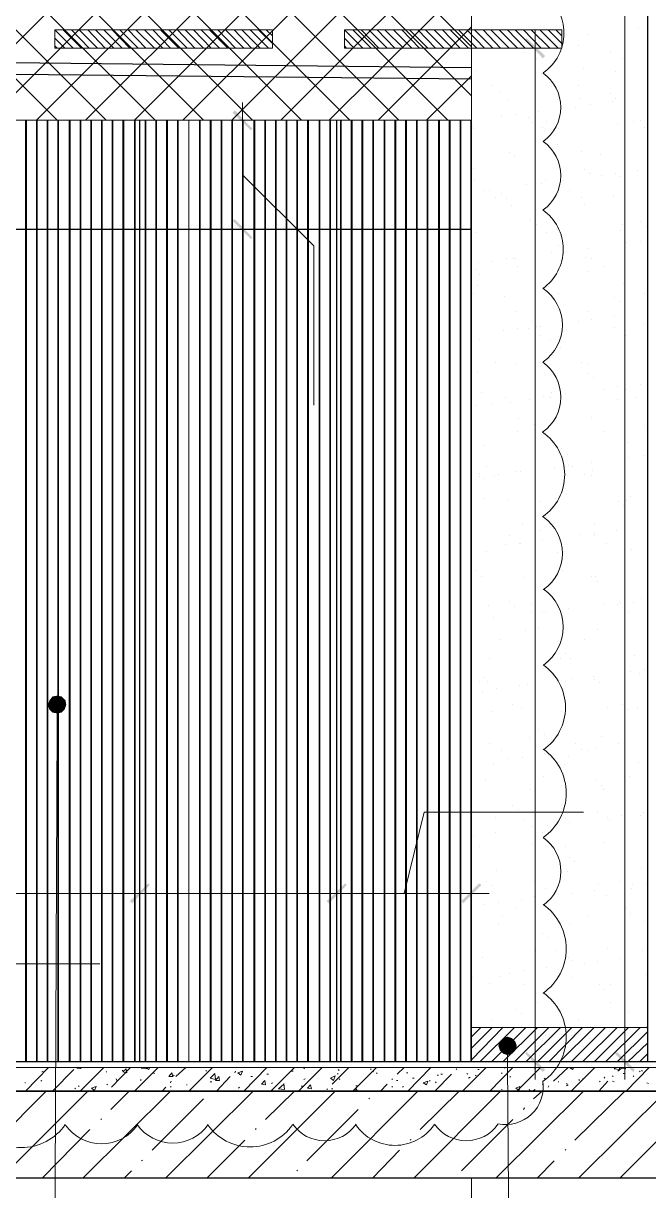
# Model space of a CAD drawing. Header units: millimetres. Extents: x -356862 to 418287, y 0 to 839748.
# Drawn here: x 405492 to 407259, y 759922 to 763220 of the extents above; entities that cross this region are included whole.
import ezdxf

# ---------------------------------------------------------------- set-up
doc = ezdxf.new("R2010")
doc.units = ezdxf.units.MM
doc.layers.add('PDF _Геометрия', color=7, linetype='Continuous', true_color=0xbababa)
doc.layers.add('PDF _Сплошная заливка', color=7, linetype='Continuous', true_color=0xf50000)

msp = doc.modelspace()

# ---------------------------------------------------------------- linework, layer by layer
at = {"layer": 'PDF _Геометрия', "color": 7, "lineweight": 18}
for points in [[(407191.1526, 760235.2388), (407191.1526, 764305.3419)], [(406937.8536, 760235.2388), (406937.8536, 763201.2181)], [(406862.0804, 763149.2594), (406987.6474, 763149.2594)], [(406110.8433, 762995.548), (406110.8433, 762586.3728)], [(405872.6989, 762945.7542), (406162.802, 762945.7542)], [(406110.8433, 762792.0429), (406312.1835, 762590.7027), (406312.1835, 762140.3934)], [(405872.6989, 762638.3315), (406162.802, 762638.3315)], [(406567.6474, 760761.3212), (406623.9361, 760990.8058), (407074.2453, 760990.8058)], [(406758.1629, 760847.9192), (406758.1629, 760709.3625)], [(405156.101, 760761.3212), (405285.9979, 760562.146), (405708.1629, 760562.146)], [(405214.5546, 760761.3212), (405872.6989, 760761.3212)], [(405770.9464, 760761.3212), (406429.0907, 760761.3212)], [(406327.3381, 760761.3212), (406807.9567, 760761.3212)], [(403893.9361, 760285.0326), (406987.6474, 760285.0326)], [(407204.1422, 760285.0326), (407139.1938, 760285.0326)]]:
    msp.add_lwpolyline(points, dxfattribs=at)
at = {"layer": 'PDF _Геометрия', "color": 7, "lineweight": 30}
for points in [[(398000.9464, 764255.548), (407370.8433, 764255.548), (407370.8433, 760202.7645), (402614.4515, 760202.7645), (402614.4515, 759958.1254)], [(403125.3794, 759958.1254), (407370.8433, 759958.1254), (407370.8433, 758968.7439)]]:
    msp.add_lwpolyline(points, dxfattribs=at)
at = {"layer": 'PDF _Геометрия', "color": 7, "lineweight": 20}
msp.add_lwpolyline([(406758.1629, 764255.548), (404924.4515, 764255.548), (404924.4515, 762945.7542), (406758.1629, 762945.7542)], close=True, dxfattribs=at)
at = {"layer": 'PDF _Геометрия', "color": 20, "lineweight": 5, "true_color": 0xe65319}
for points in [[(406277.5443, 762945.7542), (404967.7505, 764255.548)], [(406413.9361, 762945.7542), (405104.1422, 764255.548)], [(406552.4928, 762945.7542), (405242.6989, 764255.548)], [(405253.5237, 762945.7542), (406563.3175, 764255.548)], [(406691.0495, 762945.7542), (405381.2556, 764255.548)], [(405392.0804, 762945.7542), (406699.7093, 764255.548)], [(406758.1629, 763015.0326), (405517.6474, 764255.548)], [(406758.1629, 763153.5893), (405656.2041, 764255.548)], [(406138.9876, 762945.7542), (404924.4515, 764160.2903)], [(405528.4721, 762945.7542), (406758.1629, 764173.28)], [(406000.4309, 762945.7542), (404924.4515, 764021.7336)], [(405667.0288, 762945.7542), (406758.1629, 764034.7233)], [(405864.0391, 762945.7542), (404924.4515, 763883.1769)], [(405805.5855, 762945.7542), (406758.1629, 763898.3315)], [(405725.4824, 762945.7542), (404924.4515, 763746.7852)], [(405941.9773, 762945.7542), (406758.1629, 763759.7748)], [(406080.534, 762945.7542), (406758.1629, 763623.3831)], [(405586.9257, 762945.7542), (404924.4515, 763608.2285)], [(406219.0907, 762945.7542), (406758.1629, 763484.8264)], [(406355.4824, 762945.7542), (406758.1629, 763346.2697)], [(406494.0391, 762945.7542), (406758.1629, 763209.8779)], [(406630.4309, 762945.7542), (406758.1629, 763071.3212)]]:
    msp.add_lwpolyline(points, dxfattribs=at)
at = {"layer": 'PDF _Геометрия', "color": 171, "lineweight": 30, "true_color": 0x7f7fff}
msp.add_lwpolyline([(407370.8433, 760285.0326), (407256.101, 760285.0326), (407256.101, 764255.548)], dxfattribs=at)
at = {"layer": 'PDF _Геометрия', "color": 1, "lineweight": 20}
for points in [[(406960.5913, 763079.3933, 0.520540001), (406960.5913, 763304.6112, 0.520539847), (406961.1626, 763494.7203)], [(406960.2417, 762692.6567, 0.520539841), (406960.2417, 762885.954, 0.520539841), (406960.2417, 763078.6421)], [(406959.066, 761825.2389, 0.520539923), (406959.066, 762064.6437, 0.520540103), (406959.3164, 762262.0318)], [(406961.2287, 761167.067, 0.520539923), (406961.2287, 761406.4718, 0.520539928), (406961.1957, 761621.3877)]]:
    msp.add_lwpolyline(points, format="xyb", dxfattribs=at)
at = {"layer": 'PDF _Геометрия', "color": 92, "lineweight": 20, "true_color": 0x00dd00}
for points in [[(405580.4309, 763149.2594), (406195.2763, 763149.2594), (406195.2763, 763201.2181), (405580.4309, 763201.2181)], [(406398.7814, 763149.2594), (407013.6268, 763149.2594), (407013.6268, 763201.2181), (406398.7814, 763201.2181)]]:
    msp.add_lwpolyline(points, close=True, dxfattribs=at)
at = {"layer": 'PDF _Геометрия', "color": 92, "lineweight": 5, "true_color": 0x00dd00}
for points in [[(405632.3897, 763149.2594), (405580.4309, 763201.2181)], [(405656.2041, 763149.2594), (405604.2453, 763201.2181)], [(405677.8536, 763149.2594), (405628.0598, 763201.2181)], [(405701.668, 763149.2594), (405649.7093, 763201.2181)], [(405723.3175, 763149.2594), (405673.5237, 763201.2181)], [(405747.1319, 763149.2594), (405695.1732, 763201.2181)], [(405770.9464, 763149.2594), (405718.9876, 763201.2181)], [(405792.5959, 763149.2594), (405742.802, 763201.2181)], [(405816.4103, 763149.2594), (405764.4515, 763201.2181)], [(405838.0598, 763149.2594), (405788.266, 763201.2181)], [(405861.8742, 763149.2594), (405809.9154, 763201.2181)], [(405885.6886, 763149.2594), (405833.7299, 763201.2181)], [(405907.3381, 763149.2594), (405857.5443, 763201.2181)], [(405931.1526, 763149.2594), (405879.1938, 763201.2181)], [(405954.967, 763149.2594), (405903.0082, 763201.2181)], [(405976.6165, 763149.2594), (405926.8227, 763201.2181)], [(406000.4309, 763149.2594), (405948.4721, 763201.2181)], [(406022.0804, 763149.2594), (405972.2866, 763201.2181)], [(406045.8948, 763149.2594), (405993.9361, 763201.2181)], [(406069.7093, 763149.2594), (406017.7505, 763201.2181)], [(406091.3587, 763149.2594), (406041.5649, 763201.2181)], [(406115.1732, 763149.2594), (406063.2144, 763201.2181)], [(406136.8227, 763149.2594), (406087.0288, 763201.2181)], [(406160.6371, 763149.2594), (406108.6783, 763201.2181)], [(406184.4515, 763149.2594), (406132.4928, 763201.2181)], [(406195.2763, 763162.2491), (406156.3072, 763201.2181)], [(406195.2763, 763183.8986), (406177.9567, 763201.2181)], [(406450.7402, 763149.2594), (406398.7814, 763201.2181)], [(406474.5546, 763149.2594), (406422.5959, 763201.2181)], [(406496.2041, 763149.2594), (406446.4103, 763201.2181)], [(406520.0185, 763149.2594), (406468.0598, 763201.2181)], [(406541.668, 763149.2594), (406491.8742, 763201.2181)], [(406565.4824, 763149.2594), (406513.5237, 763201.2181)], [(406589.2969, 763149.2594), (406537.3381, 763201.2181)], [(406610.9464, 763149.2594), (406561.1526, 763201.2181)], [(406634.7608, 763149.2594), (406582.802, 763201.2181)], [(406656.4103, 763149.2594), (406606.6165, 763201.2181)], [(406680.2247, 763149.2594), (406628.266, 763201.2181)], [(406704.0391, 763149.2594), (406652.0804, 763201.2181)], [(406725.6886, 763149.2594), (406675.8948, 763201.2181)], [(406749.5031, 763149.2594), (406697.5443, 763201.2181)], [(406773.3175, 763149.2594), (406721.3587, 763201.2181)], [(406794.967, 763149.2594), (406745.1732, 763201.2181)], [(406818.7814, 763149.2594), (406766.8227, 763201.2181)], [(406840.4309, 763149.2594), (406790.6371, 763201.2181)], [(406864.2453, 763149.2594), (406812.2866, 763201.2181)], [(406888.0598, 763149.2594), (406836.101, 763201.2181)], [(406909.7093, 763149.2594), (406859.9154, 763201.2181)], [(406933.5237, 763149.2594), (406881.5649, 763201.2181)], [(406955.1732, 763149.2594), (406905.3794, 763201.2181)], [(406978.9876, 763149.2594), (406927.0288, 763201.2181)], [(407002.802, 763149.2594), (406950.8433, 763201.2181)], [(407013.6268, 763162.2491), (406974.6577, 763201.2181)], [(407013.6268, 763183.8986), (406996.3072, 763201.2181)], [(405608.5752, 763149.2594), (405580.4309, 763177.4037)], [(405586.9257, 763149.2594), (405580.4309, 763155.7542)], [(406426.9257, 763149.2594), (406398.7814, 763177.4037)], [(406405.2763, 763149.2594), (406398.7814, 763155.7542)]]:
    msp.add_lwpolyline(points, dxfattribs=at)
at = {"layer": 'PDF _Геометрия', "color": 24, "lineweight": 18, "true_color": 0xa12502}
for points in [[(407085.0701, 763188.2285), (407085.0701, 763188.2285)], [(407191.1526, 763203.3831), (407191.1526, 763203.3831)], [(407230.1216, 763207.713), (407230.1216, 763207.713)], [(406812.2866, 763153.5893), (406812.2866, 763153.5893)], [(406857.7505, 763155.7542), (406857.7505, 763155.7542)], [(406875.0701, 763162.2491), (406875.0701, 763162.2491)], [(406981.1526, 763175.2388), (406981.1526, 763175.2388)], [(406991.9773, 763168.7439), (406991.9773, 763168.7439)], [(407007.1319, 763155.7542), (407007.1319, 763155.7542)], [(407020.1216, 763181.7336), (407020.1216, 763181.7336)], [(407061.2556, 763157.9192), (407061.2556, 763157.9192)], [(406771.1526, 763147.0944), (406771.1526, 763147.0944)], [(406907.5443, 763138.4346), (406907.5443, 763138.4346)], [(406942.1835, 763118.9501), (406942.1835, 763118.9501)], [(407152.1835, 763138.4346), (407152.1835, 763138.4346)], [(407184.6577, 763118.9501), (407184.6577, 763118.9501)], [(406758.1629, 763099.4656), (406758.1629, 763099.4656)], [(406771.1526, 763086.4759), (406771.1526, 763086.4759)], [(407074.2453, 763092.9707), (407074.2453, 763092.9707)], [(406955.1732, 763077.8161), (406955.1732, 763077.8161)], [(407165.1732, 763084.3109), (407165.1732, 763084.3109)], [(406816.6165, 763043.1769), (406816.6165, 763043.1769)], [(406840.4309, 763023.6924), (406840.4309, 763023.6924)], [(407059.0907, 763043.1769), (407059.0907, 763043.1769)], [(407152.1835, 763021.5274), (407152.1835, 763021.5274)], [(406862.0804, 763004.2078), (406862.0804, 763004.2078)], [(407065.5855, 763008.5377), (407065.5855, 763008.5377)], [(407093.7299, 762989.0532), (407093.7299, 762989.0532)], [(407156.5134, 762997.713), (407156.5134, 762997.713)], [(407165.1732, 763008.5377), (407165.1732, 763008.5377)], [(406842.5959, 762956.579), (406842.5959, 762956.579)], [(406883.7299, 762960.9089), (406883.7299, 762960.9089)], [(406946.5134, 762969.5687), (406946.5134, 762969.5687)], [(407052.5959, 762982.5584), (407052.5959, 762982.5584)], [(406760.3278, 762928.4346), (406760.3278, 762928.4346)], [(406762.4928, 762921.9398), (406762.4928, 762921.9398)], [(406918.369, 762952.2491), (406918.369, 762952.2491)], [(406931.3587, 762939.2594), (406931.3587, 762939.2594)], [(406959.5031, 762926.2697), (406959.5031, 762926.2697)], [(406970.3278, 762943.5893), (406970.3278, 762943.5893)], [(407004.967, 762921.9398), (407004.967, 762921.9398)], [(407171.668, 762934.9295), (407171.668, 762934.9295)], [(407214.967, 762943.5893), (407214.967, 762943.5893)], [(407234.4515, 762945.7542), (407234.4515, 762945.7542)], [(407247.4412, 762924.1047), (407247.4412, 762924.1047)], [(406866.4103, 762854.8264), (406866.4103, 762854.8264)], [(407000.6371, 762878.6408), (407000.6371, 762878.6408)], [(407069.9154, 762856.9913), (407069.9154, 762856.9913)], [(406879.4, 762846.1666), (406879.4, 762846.1666)], [(407121.8742, 762848.3315), (407121.8742, 762848.3315)], [(406764.6577, 762809.3625), (406764.6577, 762809.3625)], [(407076.4103, 762807.1975), (407076.4103, 762807.1975)], [(407091.5649, 762794.2078), (407091.5649, 762794.2078)], [(407124.0391, 762789.8779), (407124.0391, 762789.8779)], [(407165.1732, 762796.3728), (407165.1732, 762796.3728)], [(407227.9567, 762805.0326), (407227.9567, 762805.0326)], [(406766.8227, 762776.8882), (406766.8227, 762776.8882)], [(406914.0391, 762763.8986), (406914.0391, 762763.8986)], [(406955.1732, 762768.2285), (406955.1732, 762768.2285)], [(406965.9979, 762776.8882), (406965.9979, 762776.8882)], [(407017.9567, 762776.8882), (407017.9567, 762776.8882)], [(407175.9979, 762785.548), (407175.9979, 762785.548)], [(406790.6371, 762748.7439), (406790.6371, 762748.7439)], [(406807.9567, 762748.7439), (406807.9567, 762748.7439)], [(406825.2763, 762727.0944), (406825.2763, 762727.0944)], [(406842.5959, 762737.9192), (406842.5959, 762737.9192)], [(406857.7505, 762724.9295), (406857.7505, 762724.9295)], [(407035.2763, 762748.7439), (407035.2763, 762748.7439)], [(407067.7505, 762727.0944), (407067.7505, 762727.0944)], [(407158.6783, 762731.4243), (407158.6783, 762731.4243)], [(406870.7402, 762705.445), (406870.7402, 762705.445)], [(407076.4103, 762707.6099), (407076.4103, 762707.6099)], [(406924.8639, 762662.146), (406924.8639, 762662.146)], [(407236.6165, 762659.981), (407236.6165, 762659.981)], [(406771.1526, 762627.5068), (406771.1526, 762627.5068)], [(406942.1835, 762651.3212), (406942.1835, 762651.3212)], [(406970.3278, 762627.5068), (406970.3278, 762627.5068)], [(407180.3278, 762634.0017), (407180.3278, 762634.0017)], [(407184.6577, 762651.3212), (407184.6577, 762651.3212)], [(407251.7711, 762646.9913), (407251.7711, 762646.9913)], [(407002.802, 762592.8676), (407002.802, 762592.8676)], [(407195.4824, 762599.3625), (407195.4824, 762599.3625)], [(407236.6165, 762603.6924), (407236.6165, 762603.6924)], [(406985.4824, 762571.2181), (406985.4824, 762571.2181)], [(407017.9567, 762579.8779), (407017.9567, 762579.8779)], [(407026.6165, 762575.548), (407026.6165, 762575.548)], [(407080.7402, 762558.2285), (407080.7402, 762558.2285)], [(407089.4, 762584.2078), (407089.4, 762584.2078)], [(406777.6474, 762543.0738), (406777.6474, 762543.0738)], [(406816.6165, 762547.4037), (406816.6165, 762547.4037)], [(406855.5855, 762553.8986), (406855.5855, 762553.8986)], [(406877.235, 762553.8986), (406877.235, 762553.8986)], [(406881.5649, 762556.0635), (406881.5649, 762556.0635)], [(406888.0598, 762532.2491), (406888.0598, 762532.2491)], [(407098.0598, 762553.8986), (407098.0598, 762553.8986)], [(407130.534, 762532.2491), (407130.534, 762532.2491)], [(406768.9876, 762523.5893), (406768.9876, 762523.5893)], [(406781.9773, 762510.5996), (406781.9773, 762510.5996)], [(407085.0701, 762517.0944), (407085.0701, 762517.0944)], [(406775.4824, 762478.1254), (406775.4824, 762478.1254)], [(406974.6577, 762475.9604), (406974.6577, 762475.9604)], [(407186.8227, 762484.6202), (407186.8227, 762484.6202)], [(406762.4928, 762456.4759), (406762.4928, 762456.4759)], [(406851.2556, 762447.8161), (406851.2556, 762447.8161)], [(407004.967, 762456.4759), (407004.967, 762456.4759)], [(407163.0082, 762445.6511), (407163.0082, 762445.6511)], [(407175.9979, 762432.6614), (407175.9979, 762432.6614)], [(407247.4412, 762456.4759), (407247.4412, 762456.4759)], [(406881.5649, 762404.5171), (406881.5649, 762404.5171)], [(407085.0701, 762406.6821), (407085.0701, 762406.6821)], [(406929.1938, 762376.3728), (406929.1938, 762376.3728)], [(406942.1835, 762363.3831), (406942.1835, 762363.3831)], [(406953.0082, 762363.3831), (406953.0082, 762363.3831)], [(407059.0907, 762378.5377), (407059.0907, 762378.5377)], [(407098.0598, 762382.8676), (407098.0598, 762382.8676)], [(407163.0082, 762391.5274), (407163.0082, 762391.5274)], [(407245.2763, 762369.8779), (407245.2763, 762369.8779)], [(406849.0907, 762350.3934), (406849.0907, 762350.3934)], [(406888.0598, 762356.8882), (406888.0598, 762356.8882)], [(406918.369, 762356.8882), (406918.369, 762356.8882)], [(406950.8433, 762337.4037), (406950.8433, 762337.4037)], [(407160.8433, 762359.0532), (407160.8433, 762359.0532)], [(407191.1526, 762333.0738), (407191.1526, 762333.0738)], [(407193.3175, 762337.4037), (407193.3175, 762337.4037)], [(406779.8123, 762326.579), (406779.8123, 762326.579)], [(406981.1526, 762326.579), (406981.1526, 762326.579)], [(407009.2969, 762302.7645), (407009.2969, 762302.7645)], [(406825.2763, 762261.6305), (406825.2763, 762261.6305)], [(407067.7505, 762261.6305), (407067.7505, 762261.6305)], [(406775.4824, 762233.4862), (406775.4824, 762233.4862)], [(406885.8948, 762255.1357), (406885.8948, 762255.1357)], [(407087.235, 762231.3212), (407087.235, 762231.3212)], [(407089.4, 762257.3006), (407089.4, 762257.3006)], [(407102.3897, 762218.3315), (407102.3897, 762218.3315)], [(407234.4515, 762198.847), (407234.4515, 762198.847)], [(406786.3072, 762177.1975), (406786.3072, 762177.1975)], [(406961.668, 762164.2078), (406961.668, 762164.2078)], [(406985.4824, 762177.1975), (406985.4824, 762177.1975)], [(407024.4515, 762172.8676), (407024.4515, 762172.8676)], [(407130.534, 762185.8573), (407130.534, 762185.8573)], [(407171.668, 762192.3522), (407171.668, 762192.3522)], [(407195.4824, 762183.6924), (407195.4824, 762183.6924)], [(406771.1526, 762140.3934), (406771.1526, 762140.3934)], [(406814.4515, 762144.7233), (406814.4515, 762144.7233)], [(406853.4206, 762162.0429), (406853.4206, 762162.0429)], [(406868.5752, 762149.0532), (406868.5752, 762149.0532)], [(406920.534, 762157.713), (406920.534, 762157.713)], [(406981.1526, 762162.0429), (406981.1526, 762162.0429)], [(407013.6268, 762142.5584), (407013.6268, 762142.5584)], [(407169.5031, 762155.548), (407169.5031, 762155.548)], [(407223.6268, 762162.0429), (407223.6268, 762162.0429)], [(406890.2247, 762103.5893), (406890.2247, 762103.5893)], [(407095.8948, 762105.7542), (407095.8948, 762105.7542)], [(406888.0598, 762066.7852), (406888.0598, 762066.7852)], [(406935.6886, 762086.2697), (406935.6886, 762086.2697)], [(407132.6989, 762066.7852), (407132.6989, 762066.7852)], [(407247.4412, 762084.1047), (407247.4412, 762084.1047)], [(407199.8123, 762034.3109), (407199.8123, 762034.3109)], [(406790.6371, 762027.8161), (406790.6371, 762027.8161)], [(406989.8123, 762025.6511), (406989.8123, 762025.6511)], [(407013.6268, 762016.9913), (407013.6268, 762016.9913)], [(407028.7814, 762001.8367), (407028.7814, 762001.8367)], [(407243.1113, 761999.6718), (407243.1113, 761999.6718)], [(406801.4618, 761967.1975), (406801.4618, 761967.1975)], [(406991.9773, 761965.0326), (406991.9773, 761965.0326)], [(407033.1113, 761971.5274), (407033.1113, 761971.5274)], [(407043.9361, 761967.1975), (407043.9361, 761967.1975)], [(407095.8948, 761980.1872), (407095.8948, 761980.1872)], [(407201.9773, 761993.1769), (407201.9773, 761993.1769)], [(406779.8123, 761947.713), (406779.8123, 761947.713)], [(406781.9773, 761939.0532), (406781.9773, 761939.0532)], [(406792.802, 761934.7233), (406792.802, 761934.7233)], [(406823.1113, 761943.3831), (406823.1113, 761943.3831)], [(406833.9361, 761945.548), (406833.9361, 761945.548)], [(406885.8948, 761952.0429), (406885.8948, 761952.0429)], [(406896.7196, 761954.2078), (406896.7196, 761954.2078)], [(407076.4103, 761945.548), (407076.4103, 761945.548)], [(407095.8948, 761941.2181), (407095.8948, 761941.2181)], [(407100.2247, 761956.3728), (407100.2247, 761956.3728)], [(406794.967, 761876.2697), (406794.967, 761876.2697)], [(406862.0804, 761871.9398), (406862.0804, 761871.9398)], [(406950.8433, 761869.7748), (406950.8433, 761869.7748)], [(406994.1422, 761876.2697), (406994.1422, 761876.2697)], [(407173.833, 761869.7748), (407173.833, 761869.7748)], [(407195.4824, 761871.9398), (407195.4824, 761871.9398)], [(407206.3072, 761882.7645), (407206.3072, 761882.7645)], [(407186.8227, 761856.7852), (407186.8227, 761856.7852)], [(406901.0495, 761802.6614), (406901.0495, 761802.6614)], [(406937.8536, 761800.4965), (406937.8536, 761800.4965)], [(407104.5546, 761806.9913), (407104.5546, 761806.9913)], [(406864.2453, 761772.3522), (406864.2453, 761772.3522)], [(406953.0082, 761787.5068), (406953.0082, 761787.5068)], [(407063.4206, 761774.5171), (407063.4206, 761774.5171)], [(407104.5546, 761778.847), (407104.5546, 761778.847)], [(407106.7196, 761772.3522), (407106.7196, 761772.3522)], [(407167.3381, 761787.5068), (407167.3381, 761787.5068)], [(407256.101, 761794.0017), (407256.101, 761794.0017)], [(406853.4206, 761746.3728), (406853.4206, 761746.3728)], [(406894.5546, 761750.7027), (406894.5546, 761750.7027)], [(406896.7196, 761750.7027), (406896.7196, 761750.7027)], [(406957.3381, 761759.3625), (406957.3381, 761759.3625)], [(407139.1938, 761750.7027), (407139.1938, 761750.7027)], [(406801.4618, 761726.8882), (406801.4618, 761726.8882)], [(407000.6371, 761724.7233), (407000.6371, 761724.7233)], [(407020.1216, 761726.8882), (407020.1216, 761726.8882)], [(407210.6371, 761733.3831), (407210.6371, 761733.3831)], [(406771.1526, 761674.9295), (406771.1526, 761674.9295)], [(407015.7917, 761674.9295), (407015.7917, 761674.9295)], [(406786.3072, 761657.6099), (406786.3072, 761657.6099)], [(406905.3794, 761653.28), (406905.3794, 761653.28)], [(407098.0598, 761655.445), (407098.0598, 761655.445)], [(407108.8845, 761655.445), (407108.8845, 761655.445)], [(407113.2144, 761642.4553), (407113.2144, 761642.4553)], [(406805.7917, 761575.3419), (406805.7917, 761575.3419)], [(406864.2453, 761586.1666), (406864.2453, 761586.1666)], [(406879.4, 761573.1769), (406879.4, 761573.1769)], [(406927.0288, 761577.5068), (406927.0288, 761577.5068)], [(407004.967, 761575.3419), (407004.967, 761575.3419)], [(407134.8639, 761581.8367), (407134.8639, 761581.8367)], [(407169.5031, 761577.5068), (407169.5031, 761577.5068)], [(407175.9979, 761586.1666), (407175.9979, 761586.1666)], [(407180.3278, 761579.6718), (407180.3278, 761579.6718)], [(407214.967, 761584.0017), (407214.967, 761584.0017)], [(407238.7814, 761594.8264), (407238.7814, 761594.8264)], [(406820.9464, 761540.7027), (406820.9464, 761540.7027)], [(406927.0288, 761553.6924), (406927.0288, 761553.6924)], [(406959.5031, 761555.8573), (406959.5031, 761555.8573)], [(406965.9979, 761558.0223), (406965.9979, 761558.0223)], [(407030.9464, 761566.6821), (407030.9464, 761566.6821)], [(407201.9773, 761555.8573), (407201.9773, 761555.8573)], [(406909.7093, 761503.8986), (406909.7093, 761503.8986)], [(406946.5134, 761510.3934), (406946.5134, 761510.3934)], [(407115.3794, 761506.0635), (407115.3794, 761506.0635)], [(406836.101, 761480.0841), (406836.101, 761480.0841)], [(407078.5752, 761480.0841), (407078.5752, 761480.0841)], [(407024.4515, 761438.9501), (407024.4515, 761438.9501)], [(406810.1216, 761425.9604), (406810.1216, 761425.9604)], [(407009.2969, 761425.9604), (407009.2969, 761425.9604)], [(407037.4412, 761425.9604), (407037.4412, 761425.9604)], [(407219.2969, 761432.4553), (407219.2969, 761432.4553)], [(406790.6371, 761371.8367), (406790.6371, 761371.8367)], [(406989.8123, 761380.4965), (406989.8123, 761380.4965)], [(407102.3897, 761374.0017), (407102.3897, 761374.0017)], [(407208.4721, 761389.1563), (407208.4721, 761389.1563)], [(407232.2866, 761382.6614), (407232.2866, 761382.6614)], [(407247.4412, 761393.4862), (407247.4412, 761393.4862)], [(406779.8123, 761358.847), (406779.8123, 761358.847)], [(406803.6268, 761358.847), (406803.6268, 761358.847)], [(406829.6062, 761339.3625), (406829.6062, 761339.3625)], [(406892.3897, 761348.0223), (406892.3897, 761348.0223)], [(406916.2041, 761352.3522), (406916.2041, 761352.3522)], [(406998.4721, 761361.012), (406998.4721, 761361.012)], [(407022.2866, 761361.012), (407022.2866, 761361.012)], [(407039.6062, 761367.5068), (407039.6062, 761367.5068)], [(407106.7196, 761365.3419), (407106.7196, 761365.3419)], [(407119.7093, 761356.6821), (407119.7093, 761356.6821)], [(406788.4721, 761332.8676), (406788.4721, 761332.8676)], [(406814.4515, 761276.579), (406814.4515, 761276.579)], [(406872.9051, 761296.0635), (406872.9051, 761296.0635)], [(406898.8845, 761285.2388), (406898.8845, 761285.2388)], [(407013.6268, 761274.414), (407013.6268, 761274.414)], [(407141.3587, 761285.2388), (407141.3587, 761285.2388)], [(407184.6577, 761293.8986), (407184.6577, 761293.8986)], [(407197.6474, 761280.9089), (407197.6474, 761280.9089)], [(407225.7917, 761283.0738), (407225.7917, 761283.0738)], [(406948.6783, 761224.6202), (406948.6783, 761224.6202)], [(406963.833, 761211.6305), (406963.833, 761211.6305)], [(406810.1216, 761185.6511), (406810.1216, 761185.6511)], [(406920.534, 761202.9707), (406920.534, 761202.9707)], [(407052.5959, 761185.6511), (407052.5959, 761185.6511)], [(407111.0495, 761174.8264), (407111.0495, 761174.8264)], [(407124.0391, 761205.1357), (407124.0391, 761205.1357)], [(407173.833, 761183.4862), (407173.833, 761183.4862)], [(406842.5959, 761164.0017), (406842.5959, 761164.0017)], [(406859.9154, 761142.3522), (406859.9154, 761142.3522)], [(406901.0495, 761146.6821), (406901.0495, 761146.6821)], [(406963.833, 761155.3419), (406963.833, 761155.3419)], [(407030.9464, 761148.847), (407030.9464, 761148.847)], [(407069.9154, 761168.3315), (407069.9154, 761168.3315)], [(407085.0701, 761166.1666), (407085.0701, 761166.1666)], [(406820.9464, 761125.0326), (406820.9464, 761125.0326)], [(407020.1216, 761125.0326), (407020.1216, 761125.0326)], [(407230.1216, 761131.5274), (407230.1216, 761131.5274)], [(406797.1319, 761081.7336), (406797.1319, 761081.7336)], [(406961.668, 761090.3934), (406961.668, 761090.3934)], [(407108.8845, 761079.5687), (407108.8845, 761079.5687)], [(407204.1422, 761090.3934), (407204.1422, 761090.3934)], [(406924.8639, 761053.5893), (406924.8639, 761053.5893)], [(407124.0391, 761066.579), (407124.0391, 761066.579)], [(407130.534, 761055.7542), (407130.534, 761055.7542)], [(406875.0701, 761010.2903), (406875.0701, 761010.2903)], [(406825.2763, 760975.6511), (406825.2763, 760975.6511)], [(406872.9051, 760990.8058), (406872.9051, 760990.8058)], [(406890.2247, 760997.3006), (406890.2247, 760997.3006)], [(407115.3794, 760990.8058), (407115.3794, 760990.8058)], [(407141.3587, 760975.6511), (407141.3587, 760975.6511)], [(407182.4928, 760982.146), (407182.4928, 760982.146)], [(407191.1526, 761003.7955), (407191.1526, 761003.7955)], [(407234.4515, 760982.146), (407234.4515, 760982.146)], [(407245.2763, 760990.8058), (407245.2763, 760990.8058)], [(406905.3794, 760969.1563), (406905.3794, 760969.1563)], [(406931.3587, 760949.6718), (406931.3587, 760949.6718)], [(406972.4928, 760954.0017), (406972.4928, 760954.0017)], [(407024.4515, 760973.4862), (407024.4515, 760973.4862)], [(407035.2763, 760962.6614), (407035.2763, 760962.6614)], [(407147.8536, 760969.1563), (407147.8536, 760969.1563)], [(406762.4928, 760925.8573), (406762.4928, 760925.8573)], [(406825.2763, 760934.5171), (406825.2763, 760934.5171)], [(406957.3381, 760934.5171), (406957.3381, 760934.5171)], [(406781.9773, 760893.3831), (406781.9773, 760893.3831)], [(406931.3587, 760902.0429), (406931.3587, 760902.0429)], [(407024.4515, 760893.3831), (407024.4515, 760893.3831)], [(407134.8639, 760904.2078), (407134.8639, 760904.2078)], [(407035.2763, 760863.0738), (407035.2763, 760863.0738)], [(407048.266, 760850.0841), (407048.266, 760850.0841)], [(406829.6062, 760826.2697), (406829.6062, 760826.2697)], [(407028.7814, 760824.1047), (407028.7814, 760824.1047)], [(407238.7814, 760832.7645), (407238.7814, 760832.7645)], [(406799.2969, 760795.9604), (406799.2969, 760795.9604)], [(406814.4515, 760782.9707), (406814.4515, 760782.9707)], [(406935.6886, 760795.9604), (406935.6886, 760795.9604)], [(407117.5443, 760789.4656), (407117.5443, 760789.4656)], [(407178.1629, 760795.9604), (407178.1629, 760795.9604)], [(407212.802, 760785.1357), (407212.802, 760785.1357)], [(407253.9361, 760789.4656), (407253.9361, 760789.4656)], [(406935.6886, 760752.6614), (406935.6886, 760752.6614)], [(406968.1629, 760774.3109), (406968.1629, 760774.3109)], [(407002.802, 760756.9913), (407002.802, 760756.9913)], [(407043.9361, 760761.3212), (407043.9361, 760761.3212)], [(407106.7196, 760769.981), (407106.7196, 760769.981)], [(407139.1938, 760754.8264), (407139.1938, 760754.8264)], [(407210.6371, 760774.3109), (407210.6371, 760774.3109)], [(406794.967, 760728.847), (406794.967, 760728.847)], [(406833.9361, 760735.3419), (406833.9361, 760735.3419)], [(406881.5649, 760720.1872), (406881.5649, 760720.1872)], [(406898.8845, 760741.8367), (406898.8845, 760741.8367)], [(407195.4824, 760718.0223), (407195.4824, 760718.0223)], [(406844.7608, 760698.5377), (406844.7608, 760698.5377)], [(407087.235, 760698.5377), (407087.235, 760698.5377)], [(407208.4721, 760705.0326), (407208.4721, 760705.0326)], [(407245.2763, 760681.2181), (407245.2763, 760681.2181)], [(406833.9361, 760674.7233), (406833.9361, 760674.7233)], [(406959.5031, 760648.7439), (406959.5031, 760648.7439)], [(407035.2763, 760674.7233), (407035.2763, 760674.7233)], [(406974.6577, 760635.7542), (406974.6577, 760635.7542)], [(406788.4721, 760579.4656), (406788.4721, 760579.4656)], [(406940.0185, 760601.1151), (406940.0185, 760601.1151)], [(406998.4721, 760601.1151), (406998.4721, 760601.1151)], [(407030.9464, 760579.4656), (407030.9464, 760579.4656)], [(407143.5237, 760605.445), (407143.5237, 760605.445)], [(407240.9464, 760601.1151), (407240.9464, 760601.1151)], [(406970.3278, 760551.3212), (406970.3278, 760551.3212)], [(407041.7711, 760572.9707), (407041.7711, 760572.9707)], [(407076.4103, 760564.3109), (407076.4103, 760564.3109)], [(407115.3794, 760568.6408), (407115.3794, 760568.6408)], [(407180.3278, 760577.3006), (407180.3278, 760577.3006)], [(406760.3278, 760523.1769), (406760.3278, 760523.1769)], [(406840.4309, 760525.3419), (406840.4309, 760525.3419)], [(406866.4103, 760536.1666), (406866.4103, 760536.1666)], [(406905.3794, 760542.6614), (406905.3794, 760542.6614)], [(407039.6062, 760523.1769), (407039.6062, 760523.1769)], [(407249.6062, 760531.8367), (407249.6062, 760531.8367)], [(406807.9567, 760505.8573), (406807.9567, 760505.8573)], [(406907.5443, 760503.6924), (406907.5443, 760503.6924)], [(407119.7093, 760503.6924), (407119.7093, 760503.6924)], [(407134.8639, 760488.5377), (407134.8639, 760488.5377)], [(407150.0185, 760503.6924), (407150.0185, 760503.6924)], [(406944.3484, 760451.7336), (406944.3484, 760451.7336)], [(407150.0185, 760453.8986), (407150.0185, 760453.8986)], [(406885.8948, 760434.414), (406885.8948, 760434.414)], [(406898.8845, 760421.4243), (406898.8845, 760421.4243)], [(407201.9773, 760427.9192), (407201.9773, 760427.9192)], [(406818.7814, 760404.1047), (406818.7814, 760404.1047)], [(406851.2556, 760382.4553), (406851.2556, 760382.4553)], [(407061.2556, 760404.1047), (407061.2556, 760404.1047)], [(407093.7299, 760384.6202), (407093.7299, 760384.6202)], [(407251.7711, 760384.6202), (407251.7711, 760384.6202)], [(406844.7608, 760373.7955), (406844.7608, 760373.7955)], [(406968.1629, 760358.6408), (406968.1629, 760358.6408)], [(406978.9876, 760349.981), (406978.9876, 760349.981)], [(407041.7711, 760358.6408), (407041.7711, 760358.6408)], [(407043.9361, 760373.7955), (407043.9361, 760373.7955)], [(407147.8536, 760371.6305), (407147.8536, 760371.6305)], [(407188.9876, 760378.1254), (407188.9876, 760378.1254)], [(407253.9361, 760380.2903), (407253.9361, 760380.2903)], [(406768.9876, 760321.8367), (406768.9876, 760321.8367)], [(406831.7711, 760330.4965), (406831.7711, 760330.4965)], [(406937.8536, 760343.4862), (406937.8536, 760343.4862)], [(406950.8433, 760302.3522), (406950.8433, 760302.3522)], [(406970.3278, 760308.847), (406970.3278, 760308.847)], [(407046.101, 760287.1975), (407046.101, 760287.1975)], [(407154.3484, 760304.5171), (407154.3484, 760304.5171)], [(407212.802, 760308.847), (407212.802, 760308.847)]]:
    msp.add_lwpolyline(points, dxfattribs=at)
at = {"layer": 'PDF _Геометрия', "color": 7, "lineweight": 9}
for points in [[(406758.1629, 763123.28), (406758.1629, 762878.6408)], [(406758.1629, 762757.4037), (406758.1629, 762512.7645)], [(406758.1629, 762391.5274), (406758.1629, 762149.0532)], [(406758.1629, 762025.6511), (406758.1629, 761783.1769)], [(406758.1629, 761661.9398), (406758.1629, 761417.3006)], [(406758.1629, 761296.0635), (406758.1629, 761051.4243)], [(406758.1629, 760930.1872), (406758.1629, 760687.713)], [(406758.1629, 760564.3109), (406758.1629, 760285.0326)], [(407370.8433, 760269.8779), (402460.7402, 760269.8779)], [(405498.1629, 760202.7645), (405563.1113, 760269.8779)], [(405543.6268, 760256.8882), (405547.9567, 760259.0532)], [(405573.9361, 760202.7645), (405634.5546, 760263.3831)], [(405638.8845, 760269.8779), (405638.8845, 760269.8779)], [(405654.0391, 760267.713), (405643.2144, 760267.713), (405645.3794, 760269.8779)], [(405651.8742, 760202.7645), (405718.9876, 760269.8779)], [(405654.0391, 760265.548), (405654.0391, 760269.8779)], [(405725.4824, 760256.8882), (405727.6474, 760256.8882)], [(405740.6371, 760213.5893), (405794.7608, 760269.8779)], [(405770.9464, 760261.2181), (405773.1113, 760261.2181)], [(405805.5855, 760202.7645), (405872.6989, 760269.8779)], [(405848.8845, 760269.8779), (405846.7196, 760263.3831), (405838.0598, 760269.8779), (405840.2247, 760269.8779), (405842.3897, 760265.548), (405825.0701, 760267.713), (405827.235, 760269.8779)], [(405859.7093, 760254.7233), (405861.8742, 760252.5584)], [(405922.4928, 760243.8986), (405950.6371, 760269.8779)], [(405959.2969, 760202.7645), (406026.4103, 760269.8779)], [(406006.9257, 760259.0532), (406009.0907, 760261.2181)], [(406089.1938, 760254.7233), (406091.3587, 760259.0532)], [(406115.1732, 760202.7645), (406180.1216, 760269.8779)], [(406180.1216, 760250.3934), (406184.4515, 760250.3934)], [(406188.7814, 760269.8779), (406188.7814, 760269.8779)], [(406190.9464, 760202.7645), (406258.0598, 760269.8779)], [(406249.4, 760259.0532), (406253.7299, 760259.0532)], [(406268.8845, 760202.7645), (406335.9979, 760269.8779)], [(406284.0391, 760267.713), (406286.2041, 760265.548)], [(406364.1422, 760222.2491), (406411.7711, 760269.8779)], [(406379.2969, 760250.3934), (406381.4618, 760252.5584)], [(406381.4618, 760263.3831), (406383.6268, 760261.2181)], [(406422.5959, 760202.7645), (406489.7093, 760269.8779)], [(406472.3897, 760263.3831), (406474.5546, 760265.548)], [(406478.8845, 760259.0532), (406481.0495, 760256.8882)], [(406489.7093, 760254.7233), (406491.8742, 760252.5584)], [(406548.1629, 760250.3934), (406567.6474, 760269.8779)], [(406574.1422, 760254.7233), (406578.4721, 760254.7233)], [(406578.4721, 760202.7645), (406643.4206, 760269.8779)], [(406654.2453, 760202.7645), (406701.8742, 760250.3934)], [(406671.5649, 760250.3934), (406675.8948, 760250.3934)], [(406714.8639, 760263.3831), (406717.0288, 760265.548)], [(406732.1835, 760202.7645), (406799.2969, 760269.8779)], [(406745.1732, 760252.5584), (406747.3381, 760250.3934)], [(406775.4824, 760263.3831), (406779.8123, 760263.3831)], [(406810.1216, 760202.7645), (406875.0701, 760269.8779)], [(406820.9464, 760269.8779), (406825.2763, 760269.8779)], [(406842.5959, 760252.5584), (406844.7608, 760254.7233)], [(406851.2556, 760269.8779), (406853.4206, 760267.713)], [(406885.8948, 760202.7645), (406953.0082, 760269.8779)], [(406935.6886, 760265.548), (406940.0185, 760267.713)], [(406989.8123, 760230.9089), (407030.9464, 760269.8779)], [(407046.101, 760269.8779), (407043.9361, 760263.3831), (407035.2763, 760269.8779), (407037.4412, 760269.8779)], [(407039.6062, 760202.7645), (407106.7196, 760269.8779)], [(407175.9979, 760269.8779), (407175.9979, 760263.3831), (407160.8433, 760265.548), (407165.1732, 760269.8779)], [(407171.668, 760259.0532), (407184.6577, 760269.8779), (407182.4928, 760267.713), (407193.3175, 760265.548), (407193.3175, 760269.8779)], [(407186.8227, 760252.5584), (407188.9876, 760252.5584)], [(407195.4824, 760202.7645), (407260.4309, 760269.8779)], [(407232.2866, 760256.8882), (407234.4515, 760259.0532)], [(407238.7814, 760261.2181), (407240.9464, 760259.0532)], [(405495.9979, 760226.579), (405498.1629, 760226.579)], [(405541.4618, 760230.9089), (405543.6268, 760233.0738)], [(405610.7402, 760241.7336), (405612.9051, 760241.7336)], [(405647.5443, 760217.9192), (405649.7093, 760215.7542)], [(405727.6474, 760220.0841), (405729.8123, 760222.2491)], [(405753.6268, 760237.4037), (405755.7917, 760233.0738)], [(405822.9051, 760233.0738), (405825.0701, 760235.2388)], [(405907.3381, 760226.579), (405909.5031, 760230.9089)], [(405915.9979, 760246.0635), (405918.1629, 760248.2285)], [(405952.802, 760220.0841), (405954.967, 760220.0841)], [(406019.9154, 760228.7439), (406024.2453, 760228.7439)], [(406037.235, 760202.7645), (406076.2041, 760243.8986)], [(406134.6577, 760243.8986), (406138.9876, 760243.8986)], [(406193.1113, 760224.414), (406195.2763, 760226.579)], [(406227.7505, 760224.414), (406229.9154, 760207.0944), (406212.5959, 760209.2594), (406227.7505, 760222.2491)], [(406277.5443, 760217.9192), (406279.7093, 760215.7542)], [(406284.0391, 760235.2388), (406288.369, 760237.4037)], [(406383.6268, 760237.4037), (406385.7917, 760235.2388)], [(406431.2556, 760217.9192), (406435.5855, 760217.9192)], [(406500.534, 760202.7645), (406520.0185, 760222.2491)], [(406533.0082, 760235.2388), (406535.1732, 760237.4037)], [(406545.9979, 760233.0738), (406550.3278, 760233.0738)], [(406591.4618, 760239.5687), (406595.7917, 760239.5687)], [(406639.0907, 760233.0738), (406641.2556, 760230.9089)], [(406656.4103, 760226.579), (406658.5752, 760228.7439)], [(406660.7402, 760248.2285), (406665.0701, 760248.2285)], [(406749.5031, 760239.5687), (406753.833, 760241.7336)], [(406768.9876, 760248.2285), (406771.1526, 760246.0635)], [(406866.4103, 760243.8986), (406868.5752, 760241.7336)], [(406957.3381, 760222.2491), (406959.5031, 760222.2491)], [(406963.833, 760239.5687), (406965.9979, 760237.4037)], [(406974.6577, 760213.5893), (406976.8227, 760217.9192)], [(407002.802, 760228.7439), (407004.967, 760228.7439)], [(407026.6165, 760224.414), (407028.7814, 760222.2491)], [(407026.6165, 760217.9192), (407030.9464, 760220.0841)], [(407061.2556, 760235.2388), (407063.4206, 760233.0738)], [(407072.0804, 760237.4037), (407074.2453, 760237.4037)], [(407117.5443, 760202.7645), (407143.5237, 760230.9089)], [(407119.7093, 760228.7439), (407121.8742, 760230.9089)], [(407132.6989, 760241.7336), (407134.8639, 760239.5687)], [(407156.5134, 760243.8986), (407158.6783, 760246.0635)], [(407156.5134, 760230.9089), (407160.8433, 760228.7439)], [(407214.967, 760243.8986), (407217.1319, 760246.0635)], [(407253.9361, 760226.579), (407258.266, 760224.414)], [(405418.0598, 760064.2078), (405556.6165, 760202.7645)], [(405428.8845, 759958.1254), (405673.5237, 760202.7645)], [(405636.7196, 760209.2594), (405638.8845, 760211.4243)], [(405660.534, 759958.1254), (405907.3381, 760202.7645)], [(405738.4721, 760150.8058), (405790.4309, 760202.7645)], [(405883.5237, 760202.7645), (405894.3484, 760213.5893)], [(405894.3484, 759958.1254), (406141.1526, 760202.7645)], [(405907.3381, 760213.5893), (405909.5031, 760215.7542)], [(406100.0185, 760211.4243), (406102.1835, 760213.5893)], [(406128.1629, 759958.1254), (406372.802, 760202.7645)], [(406175.7917, 760122.6614), (406258.0598, 760202.7645)], [(406348.9876, 760207.0944), (406351.1526, 760209.2594)], [(406361.9773, 760209.2594), (406366.3072, 760209.2594)], [(406361.9773, 759958.1254), (406606.6165, 760202.7645)], [(406429.0907, 760202.7645), (406433.4206, 760209.2594), (406435.5855, 760202.7645)], [(406472.3897, 760202.7645), (406472.3897, 760204.9295)], [(406533.0082, 760215.7542), (406535.1732, 760213.5893)], [(406563.3175, 760213.5893), (406565.4824, 760215.7542)], [(406595.7917, 759958.1254), (406840.4309, 760202.7645)], [(406613.1113, 760094.5171), (406723.5237, 760202.7645)], [(406827.4412, 759958.1254), (407074.2453, 760202.7645)], [(406842.5959, 760207.0944), (406844.7608, 760207.0944)], [(406920.534, 760207.0944), (406922.6989, 760204.9295)], [(406933.5237, 760204.9295), (406937.8536, 760207.0944)], [(406933.5237, 760181.1151), (406957.3381, 760202.7645)], [(407050.4309, 760064.2078), (407191.1526, 760202.7645)], [(407061.2556, 759958.1254), (407308.0598, 760202.7645)], [(405855.3794, 760036.0635), (406000.4309, 760181.1151)], [(406292.6989, 760005.7542), (406437.7505, 760150.8058)], [(406468.0598, 760181.1151), (406470.2247, 760183.28)], [(406905.3794, 760150.8058), (406907.5443, 760155.1357)], [(405710.3278, 760122.6614), (405712.4928, 760124.8264)], [(406730.0185, 759977.6099), (406875.0701, 760122.6614)], [(405545.7917, 759958.1254), (405680.0185, 760094.5171)], [(406147.6474, 760094.5171), (406149.8123, 760096.6821)], [(407178.1629, 759958.1254), (407314.5546, 760094.5171)], [(406011.2556, 759958.1254), (406117.3381, 760064.2078)], [(406584.967, 760064.2078), (406587.1319, 760066.3728)], [(406478.8845, 759958.1254), (406554.6577, 760036.0635)], [(407022.2866, 760036.0635), (407024.4515, 760038.2285)], [(405825.0701, 760005.7542), (405829.4, 760007.9192)], [(406944.3484, 759958.1254), (406991.9773, 760005.7542)], [(405777.4412, 759958.1254), (405796.9257, 759977.6099)], [(406264.5546, 759977.6099), (406266.7196, 759979.7748)], [(406758.1629, 759958.1254), (406758.1629, 758968.7439)]]:
    msp.add_lwpolyline(points, dxfattribs=at)
at = {"layer": 'PDF _Геометрия', "color": 252, "lineweight": 25, "true_color": 0x989898}
for points in [[(405101.9773, 763099.4656), (405101.9773, 763112.4553), (406758.1629, 763095.1357)], [(405101.9773, 763079.981), (406758.1629, 763062.6614)]]:
    msp.add_lwpolyline(points, dxfattribs=at)
at = {"layer": 'PDF _Геометрия', "color": 254, "lineweight": 5, "true_color": 0xdcdcdc}
for points in [[(405498.1629, 762945.7542), (405498.1629, 760285.0326)], [(405530.6371, 762945.7542), (405530.6371, 760285.0326)], [(405560.9464, 762945.7542), (405560.9464, 760285.0326)], [(405591.2556, 762945.7542), (405591.2556, 760285.0326)], [(405621.5649, 762945.7542), (405621.5649, 760285.0326)], [(405651.8742, 762945.7542), (405651.8742, 760285.0326)], [(405682.1835, 762945.7542), (405682.1835, 760285.0326)], [(405714.6577, 762945.7542), (405714.6577, 760285.0326)], [(405744.967, 762945.7542), (405744.967, 760285.0326)], [(405775.2763, 762945.7542), (405775.2763, 760285.0326)], [(405805.5855, 762945.7542), (405805.5855, 760285.0326)], [(405835.8948, 762945.7542), (405835.8948, 760285.0326)], [(405866.2041, 762945.7542), (405866.2041, 760285.0326)], [(405898.6783, 762945.7542), (405898.6783, 760285.0326)], [(405928.9876, 762945.7542), (405928.9876, 760285.0326)], [(405959.2969, 762945.7542), (405959.2969, 760285.0326)], [(405989.6062, 762945.7542), (405989.6062, 760285.0326)], [(406019.9154, 762945.7542), (406019.9154, 760285.0326)], [(406052.3897, 762945.7542), (406052.3897, 760285.0326)], [(406082.6989, 762945.7542), (406082.6989, 760285.0326)], [(406113.0082, 762945.7542), (406113.0082, 760285.0326)], [(406143.3175, 762945.7542), (406143.3175, 760285.0326)], [(406173.6268, 762945.7542), (406173.6268, 760285.0326)], [(406203.9361, 762945.7542), (406203.9361, 760285.0326)], [(406236.4103, 762945.7542), (406236.4103, 760285.0326)], [(406266.7196, 762945.7542), (406266.7196, 760285.0326)], [(406297.0288, 762945.7542), (406297.0288, 760285.0326)], [(406327.3381, 762945.7542), (406327.3381, 760285.0326)], [(406357.6474, 762945.7542), (406357.6474, 760285.0326)], [(406387.9567, 762945.7542), (406387.9567, 760285.0326)], [(406420.4309, 762945.7542), (406420.4309, 760285.0326)], [(406450.7402, 762945.7542), (406450.7402, 760285.0326)], [(406481.0495, 762945.7542), (406481.0495, 760285.0326)], [(406511.3587, 762945.7542), (406511.3587, 760285.0326)], [(406541.668, 762945.7542), (406541.668, 760285.0326)], [(406571.9773, 762945.7542), (406571.9773, 760285.0326)], [(406604.4515, 762945.7542), (406604.4515, 760285.0326)], [(406634.7608, 762945.7542), (406634.7608, 760285.0326)], [(406665.0701, 762945.7542), (406665.0701, 760285.0326)], [(406695.3794, 762945.7542), (406695.3794, 760285.0326)], [(406725.6886, 762945.7542), (406725.6886, 760285.0326)]]:
    msp.add_lwpolyline(points, close=True, dxfattribs=at)
for points in [[(405500.3278, 760285.0326), (405500.3278, 762945.7542)], [(405528.4721, 760285.0326), (405528.4721, 762945.7542)], [(405558.7814, 760285.0326), (405558.7814, 762945.7542)], [(405589.0907, 760285.0326), (405589.0907, 762945.7542)], [(405623.7299, 760285.0326), (405623.7299, 762945.7542)], [(405654.0391, 760285.0326), (405654.0391, 762945.7542)], [(405684.3484, 760285.0326), (405684.3484, 762945.7542)], [(405712.4928, 760285.0326), (405712.4928, 762945.7542)], [(405742.802, 760285.0326), (405742.802, 762945.7542)], [(405773.1113, 760285.0326), (405773.1113, 762945.7542)], [(405807.7505, 760285.0326), (405807.7505, 762945.7542)], [(405838.0598, 760285.0326), (405838.0598, 762945.7542)], [(405868.369, 760285.0326), (405868.369, 762945.7542)], [(405896.5134, 760285.0326), (405896.5134, 762945.7542)], [(405926.8227, 760285.0326), (405926.8227, 762945.7542)], [(405959.2969, 760285.0326), (405959.2969, 762945.7542)], [(405991.7711, 760285.0326), (405991.7711, 762945.7542)], [(406022.0804, 760285.0326), (406022.0804, 762945.7542)], [(406050.2247, 760285.0326), (406050.2247, 762945.7542)], [(406080.534, 760285.0326), (406080.534, 762945.7542)], [(406110.8433, 760285.0326), (406110.8433, 762945.7542)], [(406145.4824, 760285.0326), (406145.4824, 762945.7542)], [(406175.7917, 760285.0326), (406175.7917, 762945.7542)], [(406206.101, 760285.0326), (406206.101, 762945.7542)], [(406234.2453, 760285.0326), (406234.2453, 762945.7542)], [(406264.5546, 760285.0326), (406264.5546, 762945.7542)], [(406294.8639, 760285.0326), (406294.8639, 762945.7542)], [(406329.5031, 760285.0326), (406329.5031, 762945.7542)], [(406359.8123, 760285.0326), (406359.8123, 762945.7542)], [(406390.1216, 760285.0326), (406390.1216, 762945.7542)], [(406418.266, 760285.0326), (406418.266, 762945.7542)], [(406448.5752, 760285.0326), (406448.5752, 762945.7542)], [(406478.8845, 760285.0326), (406478.8845, 762945.7542)], [(406513.5237, 760285.0326), (406513.5237, 762945.7542)], [(406543.833, 760285.0326), (406543.833, 762945.7542)], [(406574.1422, 760285.0326), (406574.1422, 762945.7542)], [(406602.2866, 760285.0326), (406602.2866, 762945.7542)], [(406632.5959, 760285.0326), (406632.5959, 762945.7542)], [(406667.235, 760285.0326), (406667.235, 762945.7542)], [(406697.5443, 760285.0326), (406697.5443, 762945.7542)], [(406727.8536, 760285.0326), (406727.8536, 762945.7542)], [(406755.9979, 760285.0326), (406755.9979, 762945.7542)], [(406758.1629, 760285.0326), (406758.1629, 762945.7542)]]:
    msp.add_lwpolyline(points, dxfattribs=at)
at = {"layer": 'PDF _Геометрия', "color": 150, "lineweight": 30, "true_color": 0x0080ff}
for points in [[(405820.7402, 760285.0326), (405820.7402, 762945.7542)], [(406377.1319, 760285.0326), (406377.1319, 762945.7542)], [(406758.1629, 760285.0326), (406758.1629, 762945.7542)], [(402543.0082, 762638.3315), (406758.1629, 762638.3315)]]:
    msp.add_lwpolyline(points, dxfattribs=at)
at = {"layer": 'PDF _Геометрия', "color": 251, "lineweight": 20, "true_color": 0x545454}
for points in [[(405586.9257, 761270.0841), (405586.9257, 761244.1047), (405573.9361, 758217.5068), (405478.6783, 758217.5068), (401438.8845, 758217.5068)], [(406859.9154, 760304.5171), (406859.9154, 760280.7027), (406875.0701, 758332.2491), (406970.3278, 758332.2491), (409386.4103, 758332.2491)]]:
    msp.add_lwpolyline(points, dxfattribs=at)
at = {"layer": 'PDF _Геометрия', "color": 7, "lineweight": 18}
for points in [[(405820.7402, 760709.3625), (405820.7402, 760847.9192)], [(406377.1319, 760709.3625), (406377.1319, 760847.9192)]]:
    msp.add_lwpolyline(points, close=True, dxfattribs=at)
at = {"layer": 'PDF _Геометрия', "color": 84, "lineweight": 20, "true_color": 0x269900}
for points in [[(406758.1629, 760356.4759), (406784.1422, 760382.4553)], [(406758.1629, 760324.0017), (406816.6165, 760382.4553)], [(406758.1629, 760291.5274), (406846.9257, 760382.4553)], [(406781.9773, 760285.0326), (406879.4, 760382.4553)], [(406814.4515, 760285.0326), (406911.8742, 760382.4553)], [(406846.9257, 760285.0326), (406944.3484, 760382.4553)], [(406879.4, 760285.0326), (406976.8227, 760382.4553)], [(406911.8742, 760285.0326), (407009.2969, 760382.4553)], [(406944.3484, 760285.0326), (407041.7711, 760382.4553)], [(406976.8227, 760285.0326), (407072.0804, 760382.4553)], [(407007.1319, 760285.0326), (407104.5546, 760382.4553)], [(407039.6062, 760285.0326), (407137.0288, 760382.4553)], [(407072.0804, 760285.0326), (407169.5031, 760382.4553)], [(407104.5546, 760285.0326), (407201.9773, 760382.4553)], [(407137.0288, 760285.0326), (407234.4515, 760382.4553)], [(407169.5031, 760285.0326), (407256.101, 760371.6305)], [(407199.8123, 760285.0326), (407256.101, 760339.1563)], [(407232.2866, 760285.0326), (407256.101, 760308.847)]]:
    msp.add_lwpolyline(points, dxfattribs=at)
msp.add_lwpolyline([(406758.1629, 760285.0326), (407256.101, 760285.0326), (407256.101, 760382.4553), (406758.1629, 760382.4553)], close=True, dxfattribs=at)
at = {"layer": 'PDF _Геометрия', "color": 7, "lineweight": 30}
msp.add_lwpolyline([(402460.7402, 760202.7645), (407370.8433, 760202.7645), (407370.8433, 760285.0326), (402460.7402, 760285.0326)], close=True, dxfattribs=at)
at = {"layer": 'PDF _Геометрия', "color": 7, "lineweight": 9}
for points in [[(405781.7711, 760265.548), (405783.9361, 760254.7233), (405773.1113, 760256.8882)], [(405911.668, 760254.7233), (405913.833, 760243.8986), (405903.0082, 760243.8986)], [(406035.0701, 760235.2388), (406019.9154, 760239.5687), (406032.9051, 760252.5584)], [(406110.8433, 760259.0532), (406106.5134, 760248.2285), (406097.8536, 760254.7233)], [(406043.7299, 760243.8986), (406045.8948, 760233.0738), (406035.0701, 760233.0738)], [(406173.6268, 760233.0738), (406175.7917, 760220.0841), (406164.967, 760222.2491)], [(406303.5237, 760220.0841), (406305.6886, 760209.2594), (406294.8639, 760211.4243)], [(406372.802, 760246.0635), (406368.4721, 760233.0738), (406359.8123, 760239.5687)], [(406634.7608, 760230.9089), (406630.4309, 760220.0841), (406621.7711, 760226.579)], [(405697.3381, 760215.7542), (405693.0082, 760204.9295), (405684.3484, 760211.4243)], [(406894.5546, 760215.7542), (406892.3897, 760204.9295), (406883.7299, 760211.4243)]]:
    msp.add_lwpolyline(points, close=True, dxfattribs=at)
at = {"layer": 'PDF _Геометрия', "color": 1, "lineweight": 20}
for centre, radius, start, end in [((406881.7345, 762581.4615), 135.3093, 305.002449, 54.997551), ((406888.2316, 762367.1228), 126.6495, 305.0024297, 54.9975703), ((406890.3943, 761721.9417), 124.4846, 305.0024452, 54.9975548), ((406873.0747, 761044.2864), 152.6289, 305.0024495, 54.9975505), ((406894.7242, 760823.4517), 115.8248, 305.0024527, 54.9975474), ((406873.0747, 760604.7831), 152.6289, 305.0024495, 54.9975505), ((406873.0747, 760355.8042), 152.6289, 305.0024495, 54.9975505), ((406853.5924, 760215.077), 107.165, 258.7445172, 8.7451171), ((405485.2877, 760195.5914), 152.6289, 215.0024495, 324.9975505), ((405712.6183, 760178.2718), 124.4846, 215.0024452, 324.9975548), ((405913.9651, 760178.2717), 122.3196, 215.0024339, 324.9975661), ((406132.6315, 760191.2615), 146.134, 215.0024458, 324.9975542), ((406342.6425, 760171.7758), 109.3299, 215.0024332, 324.9975668), ((406541.8266, 760184.7666), 135.3093, 215.002449, 324.997551), ((406743.1734, 760171.7758), 109.3299, 215.0024332, 324.9975668)]:
    msp.add_arc(centre, radius, start, end, dxfattribs=at)
at = {"layer": 'PDF _Сплошная заливка', "color": 7, "transparency": 33554559}
for points in [[(406965.9979, 763127.6099), (406909.7093, 763173.0738), (406914.0391, 763177.4037)], [(406959.5031, 763121.1151), (406965.9979, 763127.6099), (406909.7093, 763173.0738)], [(406138.9876, 762921.9398), (406082.6989, 762967.4037), (406089.1938, 762973.8986)], [(406134.6577, 762917.6099), (406138.9876, 762921.9398), (406082.6989, 762967.4037)], [(406089.1938, 762666.4759), (406082.6989, 762662.146), (406138.9876, 762614.5171)], [(406082.6989, 762662.146), (406138.9876, 762614.5171), (406134.6577, 762610.1872)], [(405792.5959, 760739.6718), (405799.0907, 760733.1769), (405844.5546, 760789.4656)], [(405844.5546, 760789.4656), (405799.0907, 760733.1769), (405792.5959, 760739.6718)], [(405799.0907, 760733.1769), (405844.5546, 760789.4656), (405848.8845, 760785.1357)], [(405848.8845, 760785.1357), (405844.5546, 760789.4656), (405799.0907, 760733.1769)], [(406348.9876, 760739.6718), (406355.4824, 760733.1769), (406400.9464, 760789.4656)], [(406400.9464, 760789.4656), (406355.4824, 760733.1769), (406348.9876, 760739.6718)], [(406355.4824, 760733.1769), (406400.9464, 760789.4656), (406405.2763, 760785.1357)], [(406405.2763, 760785.1357), (406400.9464, 760789.4656), (406355.4824, 760733.1769)], [(406730.0185, 760739.6718), (406734.3484, 760733.1769), (406779.8123, 760789.4656)], [(406734.3484, 760733.1769), (406779.8123, 760789.4656), (406786.3072, 760785.1357)], [(406914.0391, 760313.1769), (406909.7093, 760308.847), (406965.9979, 760263.3831)], [(406909.7093, 760308.847), (406965.9979, 760263.3831), (406959.5031, 760256.8882)], [(407169.5031, 760313.1769), (407163.0082, 760308.847), (407219.2969, 760263.3831)], [(407163.0082, 760308.847), (407219.2969, 760263.3831), (407214.967, 760256.8882)]]:
    msp.add_solid(points, dxfattribs=at)
at = {"layer": 'PDF _Сплошная заливка', "color": 251, "true_color": 0x545454, "transparency": 33554559}
for points in [[(405586.9257, 761293.8986), (405565.2763, 761306.8882), (405560.9464, 761293.8986)], [(405573.9361, 761317.713), (405586.9257, 761293.8986), (405565.2763, 761306.8882)], [(405586.9257, 761319.8779), (405573.9361, 761317.713), (405586.9257, 761293.8986)], [(405586.9257, 761293.8986), (405599.9154, 761317.713), (405586.9257, 761319.8779)], [(405610.7402, 761306.8882), (405586.9257, 761293.8986), (405599.9154, 761317.713)], [(405612.9051, 761293.8986), (405610.7402, 761306.8882), (405586.9257, 761293.8986)], [(405560.9464, 761293.8986), (405565.2763, 761280.9089), (405586.9257, 761293.8986)], [(405565.2763, 761280.9089), (405586.9257, 761293.8986), (405573.9361, 761272.2491)], [(405586.9257, 761293.8986), (405573.9361, 761272.2491), (405586.9257, 761270.0841)], [(405586.9257, 761270.0841), (405599.9154, 761272.2491), (405586.9257, 761293.8986)], [(405599.9154, 761272.2491), (405586.9257, 761293.8986), (405608.5752, 761280.9089)], [(405586.9257, 761293.8986), (405608.5752, 761280.9089), (405612.9051, 761293.8986)], [(406846.9257, 760352.146), (406859.9154, 760330.4965), (406838.266, 760343.4862)], [(406859.9154, 760356.4759), (406846.9257, 760352.146), (406859.9154, 760330.4965)], [(406859.9154, 760330.4965), (406872.9051, 760352.146), (406859.9154, 760356.4759)], [(406881.5649, 760343.4862), (406859.9154, 760330.4965), (406872.9051, 760352.146)], [(406859.9154, 760330.4965), (406838.266, 760343.4862), (406833.9361, 760330.4965)], [(406833.9361, 760330.4965), (406838.266, 760317.5068), (406859.9154, 760330.4965)], [(406838.266, 760317.5068), (406859.9154, 760330.4965), (406846.9257, 760308.847)], [(406859.9154, 760330.4965), (406846.9257, 760308.847), (406859.9154, 760304.5171)], [(406885.8948, 760330.4965), (406881.5649, 760343.4862), (406859.9154, 760330.4965)], [(406859.9154, 760304.5171), (406872.9051, 760308.847), (406859.9154, 760330.4965)], [(406872.9051, 760308.847), (406859.9154, 760330.4965), (406881.5649, 760317.5068)], [(406859.9154, 760330.4965), (406881.5649, 760317.5068), (406885.8948, 760330.4965)]]:
    msp.add_solid(points, dxfattribs=at)

doc.saveas('drawing.dxf')
